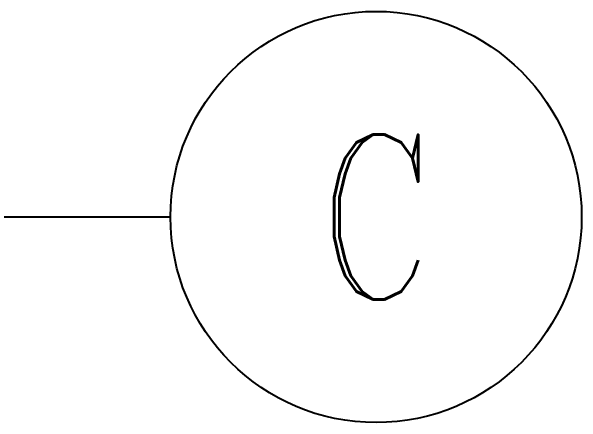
# Model space of a CAD drawing. Extents: x 33088 to 140010, y 13737 to 369010.
# Drawn here: x 103810 to 105474, y 108235 to 109435 of the extents above; entities that cross this region are included whole.
import ezdxf
from ezdxf.enums import TextEntityAlignment as Align

# ---------------------------------------------------------------- set-up
doc = ezdxf.new("R2010")
doc.units = 0
doc.header["$LTSCALE"] = 1000
doc.header["$MEASUREMENT"] = 0
doc.layers.get('0').update_dxf_attribs({"linetype": 'CONTINUOUS'})
doc.layers.add('AXIS', color=3, linetype='CONTINUOUS')
doc.layers.add('AXIS_TEXT', color=7, linetype='CONTINUOUS')
doc.styles.add('_TCH_AXIS', font='COMPLEX', dxfattribs={"bigfont": 'GBCBIG'})
doc.styles.add('COMPLEX', font='COMPLEX')

# ---------------------------------------------------------------- blocks, each defined once
blk = doc.blocks.new('_AXISO')
blk.add_circle((0, 0), 0.5)
at = {"layer": 'AXIS_TEXT', "style": 'COMPLEX', "width": 1.041667}
blk.add_attdef('A', text='', height=0.56, dxfattribs=at).set_placement((-0.25, -0.28), (0.25, -0.28), align=Align.FIT)
blk = doc.blocks.new('QW1')
at = {"layer": 'AXIS', "color": 8}
blk.add_line((1904307.3, 67709.9), (1910307.3, 67709.9), dxfattribs=at)
ref = blk.add_blockref('_AXISO', (1910907.3, 67709.9), dxfattribs=dict(at, xscale=1200, yscale=1200, zscale=1200))
ref.add_attrib('A', 'C', dxfattribs={"layer": 'AXIS_TEXT', "color": 8, "height": 480.7, "style": '_TCH_AXIS'}).set_placement((1910735.6, 67469.5), (1911079, 67469.5), align=Align.FIT)

msp = doc.modelspace()

# ---------------------------------------------------------------- block references
msp.add_blockref('QW1', (-1806033.1, 41125.4))

doc.saveas('drawing.dxf')
